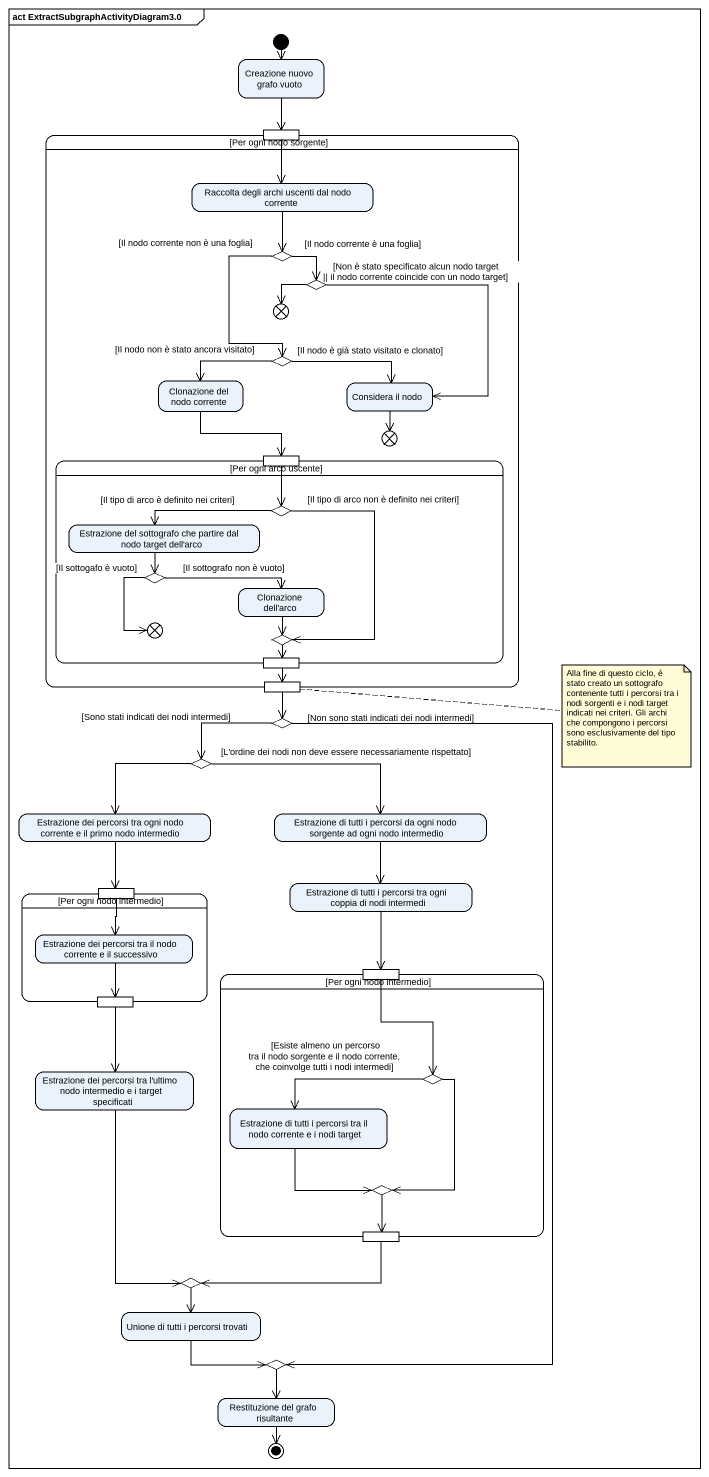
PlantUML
@startuml
mainframe act ExtractSubgraphActivityDiagram3.0
hide empty description
state "Creazione nuovo grafo vuoto" as Creazione_nuovo_grafo_vuoto
state "[Per ogni nodo sorgente]" as Per_ogni_nodo_sorgente {
  state pin1 <<inputPin>>
  state "Raccolta degli archi uscenti dal nodo corrente" as Raccolta_degli_archi
  state choice1 <<choice>>
  state choice2 <<choice>>
  state flowfinal1 <<end>>
  state choice3 <<choice>>
  state "Clonazione del nodo corrente" as Clonazione_del_nodo_corrente
  state "Considera il nodo" as Considera_il_nodo
  state flowfinal2 <<end>>
  state "[Per ogni arco uscente]" as Per_ogni_arco_uscente {
    state pin2 <<inputPin>>
    state "Estrazione del sottografo che partire dal nodo target dell'arco" as Estrazione_del_sottografo
    state choice4 <<choice>>
    state choice5 <<choice>>
    state "Clonazione dell'arco" as Clonazione_dell_arco
    state flowfinal3 <<end>>
    state choice6 <<choice>>
    state pin3 <<inputPin>>
  }
  state pin4 <<inputPin>>
}
state choice7 <<choice>>
state choice8 <<choice>>
state "Estrazione dei percorsi tra ogni nodo corrente e il primo nodo intermedio" as Estrazione_dei_percorsi_tra
state "Estrazione di tutti i percorsi da ogni nodo sorgente ad ogni nodo intermedio" as Estrazione_di_tutti_i
state "[Per ogni nodo intermedio]" as Per_ogni_nodo_intermedio {
  state pin5 <<inputPin>>
  state "Estrazione dei percorsi tra il nodo corrente e il successivo" as Estrazione_dei_percorsi_tra_2
  state pin7 <<inputPin>>
}
state "Estrazione di tutti i percorsi tra ogni coppia di nodi intermedi" as Estrazione_di_tutti_i_2
state "[Per ogni nodo intermedio]" as Per_ogni_nodo_intermedio_2 {
  state pin6 <<inputPin>>
  state choice9 <<choice>>
  state "Estrazione di tutti i percorsi tra il nodo corrente e i nodi target" as Estrazione_di_tutti_i_3
  state choice10 <<choice>>
  state pin8 <<inputPin>>
}
state "Estrazione dei percorsi tra l'ultimo nodo intermedio e i target specificati" as Estrazione_dei_percorsi_tra_3
state choice11 <<choice>>
state "Unione di tutti i percorsi trovati" as Unione_di_tutti_i_percorsi
state choice12 <<choice>>
state "Restituzione del grafo risultante" as Restituzione_del_grafo
[*] --> Creazione_nuovo_grafo_vuoto
Creazione_nuovo_grafo_vuoto --> pin1
pin1 --> Raccolta_degli_archi
Raccolta_degli_archi --> choice1
choice1 --> choice2 : [Il nodo corrente è una foglia]
choice1 --> choice3 : [Il nodo corrente non è una foglia]
choice2 --> flowfinal1
choice2 --> Considera_il_nodo : [Non è stato specificato alcun nodo target || il nodo corrente coincide con un nodo target]
choice3 -left-> Clonazione_del_nodo_corrente : [Il nodo non è stato ancora visitato]
choice3 -right-> Considera_il_nodo : [Il nodo è già stato visitato e clonato]
Clonazione_del_nodo_corrente --> pin2
Considera_il_nodo --> flowfinal2
pin2 --> choice4
Estrazione_del_sottografo --> choice5
choice4 -left-> Estrazione_del_sottografo : [Il tipo di arco è definito nei criteri]
choice4 --> choice6 : [Il tipo di arco non è definito nei criteri]
choice5 -right-> Clonazione_dell_arco : [Il sottografo non è vuoto]
choice5 --> flowfinal3 : [Il sottogafo è vuoto]
Clonazione_dell_arco --> choice6
choice6 --> pin3
pin3 --> pin4
pin4 --> choice7
choice7 -left-> choice8 : [Sono stati indicati dei nodi intermedi]
choice7 --> choice12 : [Non sono stati indicati dei nodi intermedi]
choice8 --> Estrazione_dei_percorsi_tra
choice8 -right-> Estrazione_di_tutti_i : [L'ordine dei nodi non deve essere necessariamente rispettato]
Estrazione_dei_percorsi_tra --> pin5
Estrazione_di_tutti_i --> Estrazione_di_tutti_i_2
pin5 --> Estrazione_dei_percorsi_tra_2
Estrazione_di_tutti_i_2 --> pin6
Estrazione_dei_percorsi_tra_2 --> pin7
pin6 --> choice9
pin7 --> Estrazione_dei_percorsi_tra_3
Estrazione_dei_percorsi_tra_3 --> choice11
choice9 -left-> Estrazione_di_tutti_i_3 : [Esiste almeno un percorso tra il nodo sorgente e il nodo corrente, che coinvolge tutti i nodi intermedi]
choice9 --> choice10
Estrazione_di_tutti_i_3 --> choice10
choice10 --> pin8
pin8 -left-> choice11
choice11 --> Unione_di_tutti_i_percorsi
Unione_di_tutti_i_percorsi -right-> choice12
choice12 --> Restituzione_del_grafo
Restituzione_del_grafo --> [*]
note right of pin4 : Alla fine di questo ciclo, è stato creato un sottografo contenente tutti i percorsi tra i nodi sorgenti e i nodi target indicati nei criteri. Gli archi che compongono i percorsi sono esclusivamente del tipo stabilito.
@enduml
